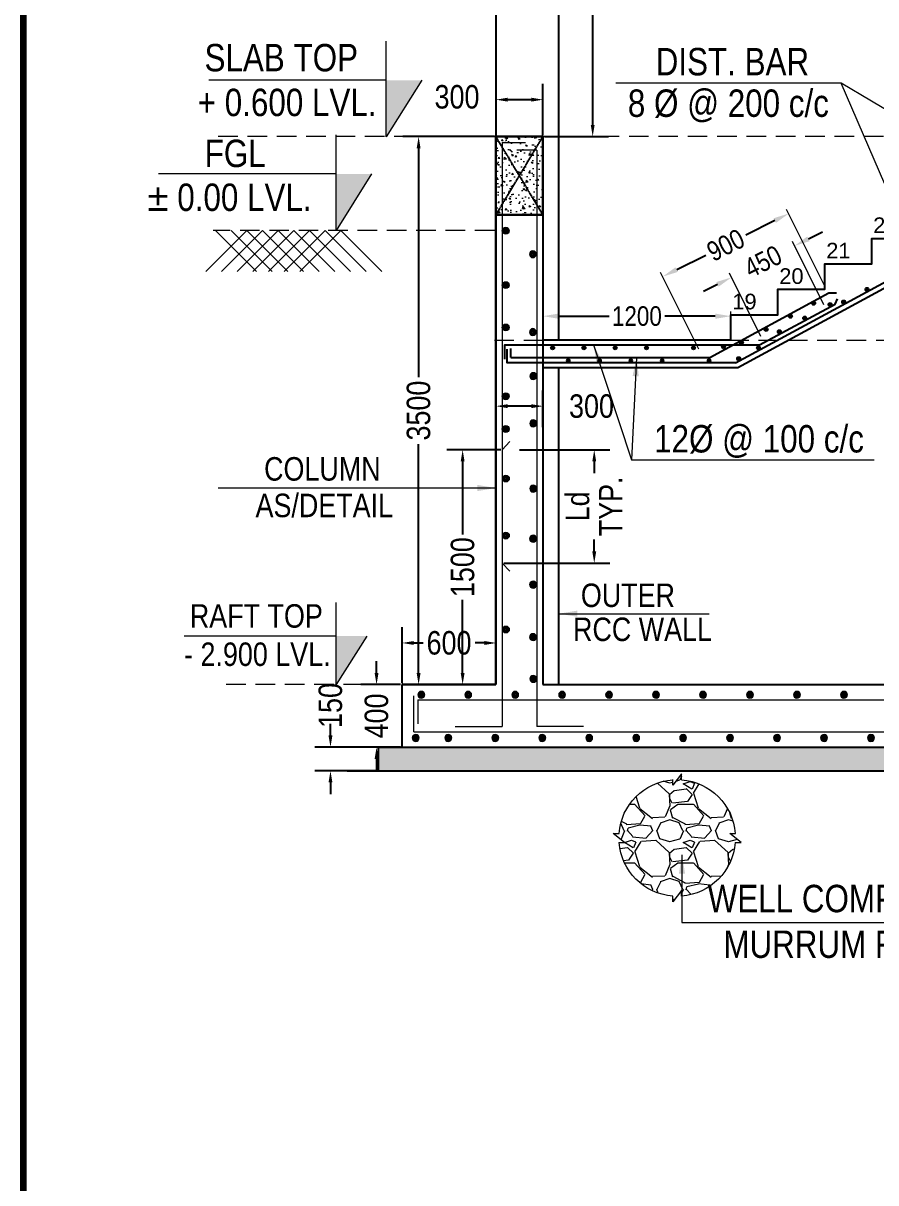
# Model space of a CAD drawing. Header units: inches. Extents: x -82712 to 364260, y -240815 to -94944.
# Drawn here: x 64403 to 69849, y -132848 to -125443 of the extents above; entities that cross this region are included whole.
import ezdxf

# ---------------------------------------------------------------- set-up
doc = ezdxf.new("R2010")
doc.units = ezdxf.units.IN
doc.header["$MEASUREMENT"] = 0
doc.linetypes.add('HIDDEN', pattern=[0.375, 0.25, -0.125])
doc.linetypes.add('{ Leader Line}', pattern=[0])
doc.layers.get('Defpoints').update_dxf_attribs({"color": 8})
doc.layers.add('ARROW', color=40, linetype='Continuous', lineweight=18, plot=False)
for name, color, linetype, lineweight in [('beam', 160, 'Continuous', 25), ('DIM - TANK', 94, '{ Leader Line}', 13), ('GSC_PCC', 11, 'Continuous', 13), ('Hach.', 252, 'Continuous', 9), ('SLAB', 54, 'Continuous', 25), ('STAIR - STEEL - STR', 1, 'Continuous', 25), ('STEEL - TANK', 3, 'Continuous', 20), ('text', 7, 'Continuous', 25)]:
    doc.layers.add(name, color=color, linetype=linetype, lineweight=lineweight)
for name, color, linetype in [('COL', 6, 'Continuous'), ('DIM SE', 54, 'Continuous'), ('EDS-PL-WS-TXT', 7, 'Continuous'), ('TITLE', 7, 'Continuous'), ('WALL', 1, 'Continuous')]:
    doc.layers.add(name, color=color, linetype=linetype)
doc.styles.add('ARIAL', font='arial.ttf')
doc.styles.add('ARIAL NARROW', font='ARIALN.TTF')
doc.dimstyles.new('ISO-10', dxfattribs={"dimtxt": 125, "dimasz": 100, "dimexe": 30, "dimexo": 60, "dimgap": 30, "dimtad": 0, "dimdec": 0, "dimzin": 0, "dimdsep": 46, "dimtxsty": 'ARIAL NARROW', "dimcen": 0.09, "dimadec": 0, "dimazin": 0, "dimtfac": 1, "dimtdec": 0, "dimtofl": 0, "dimtmove": 0, "dimatfit": 3, "dimfxl": 1, "dimtolj": 1, "dimtzin": 0, "dimlwe": 13, "dimarcsym": 0})

# ---------------------------------------------------------------- blocks, each defined once
blk = doc.blocks.new('STAIR RAIN')
at = {"layer": 'STAIR - STEEL - STR', "lineweight": 9, "ltscale": 2}
h = blk.add_hatch(color=256, dxfattribs=at)
edge = h.paths.add_edge_path()
edge.add_arc((0, 0), 0.013, 0, 360)
blk.add_circle((0, 0), 0.013, dxfattribs=at)
blk = doc.blocks.new('*D652')
at = {"layer": 'Defpoints', "color": 0, "ltscale": 200, "transparency": 16777216}
for p in [(67422.9, -126166.7), (66928.5, -129666.7), (67422.9, -129666.7)]:
    blk.add_point(p, dxfattribs=at)
at = {"layer": 'DIM - TANK', "color": 0, "lineweight": -2, "ltscale": 200, "transparency": 16777216}
for p, q in [((67412.9, -126166.7), (66828.5, -126166.7)), ((66928.5, -126241.7), (66928.5, -127703.2)), ((66928.5, -129591.7), (66928.5, -128130.1)), ((67412.9, -129666.7), (66828.5, -129666.7))]:
    blk.add_line(p, q, dxfattribs=at)
at = {"layer": 'DIM - TANK', "color": 0, "ltscale": 200, "transparency": 16777216}
for points in [[(66916, -126241.7), (66941, -126241.7), (66928.5, -126166.7)], [(66916, -129591.7), (66941, -129591.7), (66928.5, -129666.7)]]:
    blk.add_solid(points, dxfattribs=at)
at = {"layer": 'DIM - TANK', "color": 0, "ltscale": 200, "transparency": 16777216, "insert": (66928.5, -127916.7), "char_height": 150, "attachment_point": 5, "rotation": 90, "style": 'ARIAL NARROW'}
blk.add_mtext('\\A1;3500', dxfattribs=at)
blk = doc.blocks.new('*D654')
at = {"layer": 'Defpoints', "color": 0, "ltscale": 200, "transparency": 16777216}
for p in [(67422.9, -129400.8), (66822.9, -129666.7), (67422.9, -129666.7)]:
    blk.add_point(p, dxfattribs=at)
at = {"layer": 'DIM - TANK', "color": 0, "lineweight": -2, "ltscale": 200, "transparency": 16777216}
for p, q in [((66822.9, -129656.7), (66822.9, -129300.8)), ((67422.9, -129656.7), (67422.9, -129300.8)), ((66897.9, -129400.8), (66956.8, -129400.8)), ((67347.9, -129400.8), (67288.9, -129400.8))]:
    blk.add_line(p, q, dxfattribs=at)
at = {"layer": 'DIM - TANK', "color": 0, "ltscale": 200, "transparency": 16777216}
for points in [[(66897.9, -129388.3), (66897.9, -129413.3), (66822.9, -129400.8)], [(67347.9, -129388.3), (67347.9, -129413.3), (67422.9, -129400.8)]]:
    blk.add_solid(points, dxfattribs=at)
at = {"layer": 'DIM - TANK', "color": 0, "ltscale": 200, "transparency": 16777216, "insert": (67122.9, -129400.8), "char_height": 150, "attachment_point": 5, "style": 'ARIAL NARROW'}
blk.add_mtext('\\A1;600', dxfattribs=at)
blk = doc.blocks.new('*D655')
at = {"layer": 'Defpoints', "color": 0, "ltscale": 200, "transparency": 16777216}
for p in [(66659.8, -129666.7), (66822.9, -129666.7), (66822.9, -130066.7)]:
    blk.add_point(p, dxfattribs=at)
at = {"layer": 'DIM - TANK', "color": 0, "lineweight": -2, "ltscale": 200, "transparency": 16777216}
for p, q in [((66659.8, -129591.7), (66659.8, -129516.7)), ((66812.9, -129666.7), (66559.8, -129666.7)), ((66812.9, -130066.7), (66559.8, -130066.7)), ((66659.8, -130141.7), (66659.8, -130216.7))]:
    blk.add_line(p, q, dxfattribs=at)
at = {"layer": 'DIM - TANK', "color": 0, "ltscale": 200, "transparency": 16777216}
for points in [[(66647.3, -129591.7), (66672.3, -129591.7), (66659.8, -129666.7)], [(66647.3, -130141.7), (66672.3, -130141.7), (66659.8, -130066.7)]]:
    blk.add_solid(points, dxfattribs=at)
at = {"layer": 'DIM - TANK', "color": 0, "ltscale": 200, "transparency": 16777216, "insert": (66659.8, -129866.7), "char_height": 150, "attachment_point": 5, "rotation": 90, "style": 'ARIAL NARROW'}
blk.add_mtext('\\A1;400', dxfattribs=at)
blk = doc.blocks.new('*D656')
at = {"layer": 'Defpoints', "color": 0, "ltscale": 200, "transparency": 16777216}
for p in [(66365.5, -130066.7), (66672.9, -130066.7), (66672.9, -130216.7)]:
    blk.add_point(p, dxfattribs=at)
at = {"layer": 'DIM - TANK', "color": 0, "lineweight": -2, "ltscale": 200, "transparency": 16777216}
for p, q in [((66365.5, -129991.7), (66365.5, -129916.7)), ((66662.9, -130066.7), (66265.5, -130066.7)), ((66662.9, -130216.7), (66265.5, -130216.7)), ((66365.5, -130291.7), (66365.5, -130366.7))]:
    blk.add_line(p, q, dxfattribs=at)
at = {"layer": 'DIM - TANK', "color": 0, "ltscale": 200, "transparency": 16777216}
for points in [[(66353, -129991.7), (66378, -129991.7), (66365.5, -130066.7)], [(66353, -130291.7), (66378, -130291.7), (66365.5, -130216.7)]]:
    blk.add_solid(points, dxfattribs=at)
at = {"layer": 'DIM - TANK', "color": 0, "ltscale": 200, "transparency": 16777216, "insert": (66365.5, -129799.9), "char_height": 150, "attachment_point": 5, "rotation": 90, "style": 'ARIAL NARROW'}
blk.add_mtext('\\A1;150', dxfattribs=at)
blk = doc.blocks.new('V B')
at = {"layer": 'STEEL - TANK', "color": 1, "lineweight": 5, "const_width": 21}
blk.add_lwpolyline([(-11, 0, 1), (11, 0, 1)], format="xyb", close=True, dxfattribs=at)
at = {"layer": 'STEEL - TANK', "color": 1, "lineweight": 5}
blk.add_circle((0, 0), 22, dxfattribs=at)
blk = doc.blocks.new('*D650')
at = {"layer": 'Defpoints', "color": 0, "ltscale": 200, "transparency": 16777216}
for p in [(67986.7, -123166.7), (68040.6, -123166.7), (67722.9, -126166.7)]:
    blk.add_point(p, dxfattribs=at)
at = {"layer": 'DIM - TANK', "color": 0, "lineweight": -2, "ltscale": 200, "transparency": 16777216}
for p, q in [((67996.7, -123166.7), (68140.6, -123166.7)), ((68040.6, -123241.7), (68040.6, -124453.2)), ((68040.6, -126091.7), (68040.6, -124880.1)), ((67732.9, -126166.7), (68140.6, -126166.7))]:
    blk.add_line(p, q, dxfattribs=at)
at = {"layer": 'DIM - TANK', "color": 0, "ltscale": 200, "transparency": 16777216}
for points in [[(68028.1, -123241.7), (68053.1, -123241.7), (68040.6, -123166.7)], [(68028.1, -126091.7), (68053.1, -126091.7), (68040.6, -126166.7)]]:
    blk.add_solid(points, dxfattribs=at)
at = {"layer": 'DIM - TANK', "color": 0, "ltscale": 200, "transparency": 16777216, "insert": (68040.6, -124666.7), "char_height": 150, "attachment_point": 5, "rotation": 90, "style": 'ARIAL NARROW'}
blk.add_mtext('\\A1;3000', dxfattribs=at)
blk = doc.blocks.new('A$C6A34546E')
at = {"layer": 'ARROW'}
blk.add_hatch(color=256, dxfattribs=at).paths.add_polyline_path([(1471.6, 295), (1286.4, 295), (1286.4, 0)])
for p, q in [((1286.4, 295), (360.6, 295)), ((1471.6, 295), (1286.4, 0))]:
    blk.add_line(p, q, dxfattribs=at)
blk.add_lwpolyline([(1286.4, 0), (1286.4, 498.6)], dxfattribs=at)
blk = doc.blocks.new('*D639')
at = {"layer": 'Defpoints', "color": 0, "ltscale": 200, "transparency": 16777216}
for p in [(67209.8, -128166.7), (67462.9, -128166.7), (67422.9, -129666.7)]:
    blk.add_point(p, dxfattribs=at)
at = {"layer": 'DIM - TANK', "color": 0, "lineweight": -2, "ltscale": 200, "transparency": 16777216}
for p, q in [((67452.9, -128166.7), (67109.8, -128166.7)), ((67209.8, -128241.7), (67209.8, -128709)), ((67209.8, -129591.7), (67209.8, -129124.3)), ((67412.9, -129666.7), (67109.8, -129666.7))]:
    blk.add_line(p, q, dxfattribs=at)
at = {"layer": 'DIM - TANK', "color": 0, "ltscale": 200, "transparency": 16777216}
for points in [[(67197.3, -128241.7), (67222.3, -128241.7), (67209.8, -128166.7)], [(67197.3, -129591.7), (67222.3, -129591.7), (67209.8, -129666.7)]]:
    blk.add_solid(points, dxfattribs=at)
at = {"layer": 'DIM - TANK', "color": 0, "ltscale": 200, "transparency": 16777216, "insert": (67209.8, -128916.7), "char_height": 150, "attachment_point": 5, "rotation": 90, "style": 'ARIAL NARROW'}
blk.add_mtext('\\A1;1500', dxfattribs=at)
blk = doc.blocks.new('*D640')
at = {"layer": 'Defpoints', "color": 0, "ltscale": 200, "transparency": 16777216}
for p in [(67422.9, -127888.3), (67422.9, -128031.5), (67722.9, -128031.5)]:
    blk.add_point(p, dxfattribs=at)
at = {"layer": 'DIM - TANK', "color": 0, "lineweight": -2, "ltscale": 200, "transparency": 16777216}
for p, q in [((67422.9, -128021.5), (67422.9, -127788.3)), ((67722.9, -128021.5), (67722.9, -127788.3)), ((67647.9, -127888.3), (67497.9, -127888.3))]:
    blk.add_line(p, q, dxfattribs=at)
at = {"layer": 'DIM - TANK', "color": 0, "ltscale": 200, "transparency": 16777216}
for points in [[(67497.9, -127875.8), (67497.9, -127900.8), (67422.9, -127888.3)], [(67647.9, -127875.8), (67647.9, -127900.8), (67722.9, -127888.3)]]:
    blk.add_solid(points, dxfattribs=at)
at = {"layer": 'DIM - TANK', "color": 0, "ltscale": 200, "transparency": 16777216, "insert": (68032.9, -127888.9), "char_height": 150, "attachment_point": 5, "style": 'ARIAL NARROW'}
blk.add_mtext('\\A1;300', dxfattribs=at)
blk = doc.blocks.new('*D641')
at = {"layer": 'Defpoints', "color": 0, "ltscale": 200, "transparency": 16777216}
for p in [(67722.9, -125930.9), (67422.9, -126166.7), (67722.9, -126166.7)]:
    blk.add_point(p, dxfattribs=at)
at = {"layer": 'DIM - TANK', "color": 0, "lineweight": -2, "ltscale": 200, "transparency": 16777216}
for p, q in [((67422.9, -126156.7), (67422.9, -125830.9)), ((67722.9, -126156.7), (67722.9, -125830.9)), ((67497.9, -125930.9), (67647.9, -125930.9))]:
    blk.add_line(p, q, dxfattribs=at)
at = {"layer": 'DIM - TANK', "color": 0, "ltscale": 200, "transparency": 16777216}
for points in [[(67497.9, -125918.4), (67497.9, -125943.4), (67422.9, -125930.9)], [(67647.9, -125918.4), (67647.9, -125943.4), (67722.9, -125930.9)]]:
    blk.add_solid(points, dxfattribs=at)
at = {"layer": 'DIM - TANK', "color": 0, "ltscale": 200, "transparency": 16777216, "insert": (67173.8, -125913.7), "char_height": 150, "attachment_point": 5, "style": 'ARIAL NARROW'}
blk.add_mtext('\\A1;300', dxfattribs=at)
blk = doc.blocks.new('ASDF')
at = {"layer": 'Hach.', "lineweight": 13}
h = blk.add_hatch(dxfattribs=at)
h.set_pattern_fill('GRAVEL', color=250, scale=0.5, style=0)
h.set_pattern_definition([(228.0128, (-505.519987, 45.362318), (-3.999999116, -4.5000006708), [0.067268, -6.659544]), (184.9697, (-505.564987, 45.312318), (6.0000005258, 0.4999956535), [0.115434, -11.4279625]), (132.5104, (-505.679987, 45.302318), (4.9999953592, -5.500004337), [0.081394, -8.058016]), (267.2737, (-505.874987, 45.177318), (0.4999980089, 10.0000001475), [0.105119, -10.406779]), (292.8337, (-505.879987, 45.072318), (-2.5000049527, 5.9999982059), [0.1030775, -10.2046865]), (357.2737, (-505.839987, 44.977318), (-10.0000001475, 0.4999980089), [0.105119, -10.406779]), (37.6942, (-505.734987, 44.972318), (-6.5000036728, -4.9999952026), [0.1390145, -13.7624245]), (72.2553, (-505.624987, 45.057318), (3.50000538135, 10.9999981156), [0.131244, -12.9931605]), (121.4296, (-505.584987, 45.182318), (-4.0000041171, 6.4999975182), [0.105475, -10.4420365]), (175.2364, (-505.639987, 45.272318), (5.500000473, -0.4999957663), [0.120416, -5.9003815]), (222.3974, (-505.759987, 45.282318), (-6.00000367554, -5.499996041), [0.155724, -15.4166875]), (138.8141, (-505.379987, 45.172318), (-3.5000014734, 2.9999986567), [0.0531505, -5.261922]), (171.4692, (-505.419987, 45.207318), (6.4999991424, -1.000003955), [0.1011185, -10.0107555]), (225, (-505.52, 45.2223), (-6e-17, -0.50000015), [0.0707105, -0.636396]), (203.1986, (-505.55499, 45.28232), (2.499999865, 1.000000663), [0.038079, -3.7698075]), (291.8014, (-505.58999, 45.26732), (-0.499999955, 1.500000137), [0.0538515, -2.638731]), (30.9638, (-505.56999, 45.21732), (1.499999011, 1.000001242), [0.0874645, -2.8280115]), (161.5651, (-505.49499, 45.26232), (1.000000217, -0.4999992), [0.0632455, -1.5178935]), (16.3895, (-505.879987, 45.267318), (5.0000010992, 1.4999963549), [0.0886, -8.7714225]), (70.3462, (-505.794987, 45.292318), (-1.9999976237, -5.5000010678), [0.0743305, -7.358704]), (293.1986, (-505.49499, 45.36232), (-1.000000663, 2.499999865), [0.0761575, -3.731729]), (343.6105, (-505.464987, 45.292318), (-5.0000010992, 1.4999963549), [0.0886, -8.7714225]), (339.444, (-505.879987, 44.95732), (-2.500000922, 0.999997998), [0.08544, -4.186562]), (294.7751, (-505.799987, 44.927318), (-2.4999960946, 5.500001711), [0.071589, -7.0873215]), (66.8014, (-505.48999, 44.86232), (1.000000663, 2.499999865), [0.0761575, -3.731729]), (17.354, (-505.459987, 44.932318), (-6.5000010095, -1.9999972511), [0.0838155, -8.297712]), (69.444, (-505.734987, 44.86232), (-0.999997998, -2.500000922), [0.04272, -4.229282]), (101.3099, (-505.51999, 44.86232), (-0.499998816, 2.000000376), [0.025495, -2.5240145]), (165.9638, (-505.52499, 44.88732), (1.500000273, -0.49999903), [0.1030775, -1.958475]), (186.009, (-505.624987, 44.912318), (4.9999998755, 0.4999996587), [0.095525, -9.4569615]), (303.6901, (-505.56999, 45.17232), (-0.500000667, 0.99999978), [0.072111, -1.7306645]), (353.1572, (-505.529987, 45.112318), (8.49999968274, -1.000003999), [0.125897, -12.4637815]), (60.9454, (-505.404987, 45.097318), (-2.0000000136, -3.5000001923), [0.051478, -5.096337]), (90, (-505.38, 45.1423), (-0.5, 0.5), [0.03, -0.47]), (120.2564, (-505.634987, 44.927318), (1.9999974434, -3.500001228), [0.069462, -6.87676]), (48.0128, (-505.669987, 44.987318), (3.999999116, 4.5000006708), [0.134536, -6.592276]), (0, (-505.58, 45.0873), (0.5, 0.5), [0.13, -0.37]), (325.3048, (-505.449987, 45.087318), (-4.9999971295, 3.5000043048), [0.079057, -7.826637]), (254.0546, (-505.38499, 45.04232), (-0.499999945, -2.000000063), [0.072801, -3.567254]), (207.646, (-505.404987, 44.972318), (-9.4999979036, -5.0000038566), [0.1185325, -11.734737]), (175.4261, (-505.509987, 44.917318), (-6.50000027916, 0.4999974006), [0.1253995, -12.414537])])
h.paths.add_polyline_path([(0.5448, 0.048), (0.4956, 0.048, 0.370197), (0.0383, 0.5052), (0.0383, 0.4588), (-0.0373, 0.5545), (-0.0373, 0.5052, 0.370197), (-0.4946, 0.048), (-0.4482, 0.048), (-0.5438, -0.0277), (-0.4946, -0.0277, 0.370197), (-0.0373, -0.485), (-0.0373, -0.4386), (0.0383, -0.5342), (0.0383, -0.485, 0.370197), (0.4956, -0.0277), (0.4492, -0.0277)])
at = {"layer": 'Hach.', "color": 250, "lineweight": 13, "elevation": 0.2417}
for points in [[(-0.0373, 0.5052), (-0.0373, 0.5545), (0.0383, 0.4588), (0.0383, 0.5081)], [(0.0383, 0.4588), (0.0383, 0.5052)], [(-0.4946, -0.0277), (-0.5438, -0.0277), (-0.4482, 0.048), (-0.4975, 0.048)], [(-0.4482, 0.048), (-0.4946, 0.048)], [(0.497, -0.0277), (0.4492, -0.0277), (0.5448, 0.048), (0.4956, 0.048)], [(-0.0373, -0.4864), (-0.0373, -0.4386), (0.0383, -0.5342), (0.0383, -0.485)]]:
    blk.add_lwpolyline(points, dxfattribs=at)
at = {"layer": 'Hach.', "color": 250, "lineweight": 13}
for start, end in [(94.3712, 175.6288), (4.3712, 85.6288), (184.3712, 265.6288), (274.3712, 355.6288)]:
    blk.add_arc((0.0005, 0.0101, 0.2417), 0.4965, start, end, dxfattribs=at)
blk = doc.blocks.new('*D645')
at = {"layer": 'Defpoints', "color": 0, "transparency": 16777216}
for p in [(69292.8, -126658.5), (69551, -127174.9), (68746, -127577.4)]:
    blk.add_point(p, dxfattribs=at)
at = {"layer": 'DIM SE', "color": 0, "lineweight": 13, "transparency": 16777216}
for p, q in [((69524.2, -127121.3), (69279.4, -126631.7)), ((68719.2, -127523.8), (68474.4, -127034.2))]:
    blk.add_line(p, q, dxfattribs=at)
at = {"layer": 'DIM SE', "color": 0, "lineweight": -2, "transparency": 16777216}
for p, q in [((69203.3, -126703.3), (69018.3, -126795.8)), ((68577.2, -127016.3), (68762.3, -126923.8))]:
    blk.add_line(p, q, dxfattribs=at)
at = {"layer": 'DIM SE', "color": 0, "transparency": 16777216}
for points in [[(69195.9, -126688.3), (69210.8, -126718.2), (69292.8, -126658.5)], [(68569.8, -127001.4), (68584.7, -127031.2), (68487.8, -127061)]]:
    blk.add_solid(points, dxfattribs=at)
at = {"layer": 'DIM SE', "color": 0, "transparency": 16777216, "insert": (68890.3, -126859.8), "char_height": 125, "attachment_point": 5, "rotation": 26.56505, "style": 'ARIAL NARROW'}
blk.add_mtext('\\A1;900', dxfattribs=at)
blk = doc.blocks.new('*D646')
at = {"layer": 'Defpoints', "color": 0, "transparency": 16777216}
for p in [(69329.4, -126864.6), (69544.9, -127295.4), (69142.4, -127496.7)]:
    blk.add_point(p, dxfattribs=at)
at = {"layer": 'DIM SE', "color": 0, "lineweight": -2, "transparency": 16777216}
for p, q in [((69418.9, -126819.9), (69508.3, -126775.2)), ((68837.5, -127110.6), (68748.1, -127155.3))]:
    blk.add_line(p, q, dxfattribs=at)
at = {"layer": 'DIM SE', "color": 0, "lineweight": 13, "transparency": 16777216}
for p, q in [((69518, -127241.7), (69316, -126837.8)), ((69115.5, -127443), (68913.5, -127039))]:
    blk.add_line(p, q, dxfattribs=at)
at = {"layer": 'DIM SE', "color": 0, "transparency": 16777216}
for points in [[(69411.4, -126805), (69426.3, -126834.8), (69329.4, -126864.6)], [(68830.1, -127095.7), (68845, -127125.5), (68927, -127065.8)]]:
    blk.add_solid(points, dxfattribs=at)
at = {"layer": 'DIM SE', "color": 0, "transparency": 16777216, "insert": (69128.2, -126965.2), "char_height": 125, "attachment_point": 5, "rotation": 26.56505, "style": 'ARIAL NARROW'}
blk.add_mtext('\\A1;450', dxfattribs=at)
blk = doc.blocks.new('*D649')
at = {"layer": 'Defpoints', "color": 0, "ltscale": 200, "transparency": 16777216}
for p in [(67562.9, -128166.7), (68050.5, -128166.7), (67462.9, -128890.4)]:
    blk.add_point(p, dxfattribs=at)
at = {"layer": 'DIM - TANK', "color": 0, "lineweight": -2, "ltscale": 200, "transparency": 16777216}
for p, q in [((67572.9, -128166.7), (68150.5, -128166.7)), ((68050.5, -128241.7), (68050.5, -128317.1)), ((68050.5, -128815.4), (68050.5, -128740)), ((67472.9, -128890.4), (68150.5, -128890.4))]:
    blk.add_line(p, q, dxfattribs=at)
at = {"layer": 'DIM - TANK', "color": 0, "ltscale": 200, "transparency": 16777216}
for points in [[(68038, -128241.7), (68063, -128241.7), (68050.5, -128166.7)], [(68038, -128815.4), (68063, -128815.4), (68050.5, -128890.4)]]:
    blk.add_solid(points, dxfattribs=at)
at = {"layer": 'DIM - TANK', "color": 0, "ltscale": 200, "transparency": 16777216, "char_height": 150, "attachment_point": 5, "rotation": 90, "style": 'ARIAL NARROW'}
for s, insert in [('\\A1;TYP.', (68155.5, -128528.5)), ('\\A1;Ld', (67944.3, -128528.5))]:
    blk.add_mtext(s, dxfattribs=dict(at, insert=insert))
blk = doc.blocks.new('*D659')
at = {"layer": 'Defpoints', "color": 0, "transparency": 16777216}
for p in [(68922.9, -127313.8), (67722.9, -127466.7), (68922.9, -127466.7)]:
    blk.add_point(p, dxfattribs=at)
at = {"layer": 'DIM SE', "color": 0, "lineweight": 13, "transparency": 16777216}
for p, q in [((67722.9, -127406.7), (67722.9, -127283.8)), ((68922.9, -127406.7), (68922.9, -127283.8))]:
    blk.add_line(p, q, dxfattribs=at)
at = {"layer": 'DIM SE', "color": 0, "lineweight": -2, "transparency": 16777216}
for p, q in [((67822.9, -127313.8), (68144.8, -127313.8)), ((68822.9, -127313.8), (68500.9, -127313.8))]:
    blk.add_line(p, q, dxfattribs=at)
at = {"layer": 'DIM SE', "color": 0, "transparency": 16777216}
for points in [[(67822.9, -127297.1), (67822.9, -127330.4), (67722.9, -127313.8)], [(68822.9, -127297.1), (68822.9, -127330.4), (68922.9, -127313.8)]]:
    blk.add_solid(points, dxfattribs=at)
at = {"layer": 'DIM SE', "color": 0, "transparency": 16777216, "insert": (68322.9, -127313.8), "char_height": 125, "attachment_point": 5, "style": 'ARIAL NARROW'}
blk.add_mtext('\\A1;1200', dxfattribs=at)

msp = doc.modelspace()

# ---------------------------------------------------------------- hatches: boundary and pattern name
at = {"layer": 'GSC_PCC'}
h = msp.add_hatch(dxfattribs=at)
h.set_pattern_fill('AR-CONC', color=256, scale=15, style=0)
h.set_pattern_definition([(130, (13261.35, -164127.15), (-107.58903, -9.41282), [11.25, -123.75]), (185, (13261.35, -164127.15), (20.8127, 112.82882), [9, -99]), (79.5486, (13252.38, -164127.94), (-86.7764, 103.41593), [9.56103, -105.17132]), (133.8158, (13261.35, -164097.15), (-160.08616, -24.82785), [16.875, -185.625]), (83.3644, (13248, -164099.22), (-140.1994, 146.11768), [14.34154, -157.75695]), (188.8158, (13261.35, -164097.15), (-140.1993, 146.1178), [13.5, -148.5]), (159, (13246.35, -164104.65), (-89.53606, -60.39283), [11.25, -123.75]), (214, (13246.35, -164104.65), (-36.4973, 108.7725), [9, -99]), (108.5486, (13238.88, -164109.68), (-126.0334, 48.37957), [9.56103, -105.17132]), (142.5, (13261.346, -164127.15), (-1.823978, 49.934078), [0, -97.8, 0, -100.5, 0, -99.375]), (172.5, (13261.346, -164127.15), (-39.46043, 59.161757), [0, -57.3, 0, -95.55, 0, -37.875]), (212.5, (13294.796, -164127.15), (-80.073365, -3.38323), [0, -37.5, 0, -117, 0, -155.25]), (222.5, (13309.796, -164127.15), (-87.477925, 15.01575), [0, -48.75, 0, -77.7, 0, -110.25])])
h.paths.add_polyline_path([(67722.8512, -126166.6594), (67422.8512, -126166.6594), (67422.8512, -126666.6594), (67722.8512, -126666.6594)])
h = msp.add_hatch(dxfattribs=at)
h.set_pattern_fill('AR-SAND', color=256, scale=40, style=0)
h.set_pattern_definition([(37.5, (128184.357, -162027.15), (-2.519734, 77.07295), [0, -60.8, 0, -68, 0, -65]), (7.5, (128184.36, -162027.15), (70.79107, 112.88584), [0, -32.8, 0, -54.8, 0, -21]), (327.5, (128135.16, -162027.15), (124.565674, 0.22636), [0, -20, 0, -72, 0, -94]), (317.5, (128135.16, -162027.15), (120.24506, 35.10702), [0, -10, 0, -47.2, 0, -54])])
h.paths.add_polyline_path([(74122.8512, -130066.6594), (74122.8512, -130216.6594), (83972.8512, -130216.6594), (83972.8512, -130066.6594)])
h.paths.add_polyline_path([(72972.8512, -130216.6594), (72972.8512, -130066.6594), (66672.8512, -130066.6594), (66672.8512, -130216.6594)])

# ---------------------------------------------------------------- linework, layer by layer
at = {"color": 3}
for p, q in [((68952.6513, -127611.6594), (71520.2727, -126220.8645)), ((68788.2769, -127577.4394), (69548.8128, -127165.4824)), ((67517.0482, -127577.4394), (68788.2769, -127577.4394))]:
    msp.add_line(p, q, dxfattribs=at)
at = {"color": 4}
for p, q in [((68967.2028, -127641.6594), (71322.8512, -126365.6832)), ((68922.8512, -127466.6594), (67722.8512, -127466.6594)), ((67722.8512, -127641.6594), (68967.2028, -127641.6594))]:
    msp.add_line(p, q, dxfattribs=at)
for points in [[(68922.8512, -127466.6594), (68922.8512, -127304.1594), (69222.8512, -127304.1594), (69222.8512, -127141.6594), (69522.8512, -127141.6594), (69522.8512, -126979.1594), (69822.8512, -126979.1594), (69822.8512, -126816.6594), (70122.8512, -126816.6594), (70122.8512, -126654.1594), (70422.8512, -126654.1594), (70422.8512, -126491.6594), (70722.8512, -126491.6594), (70722.8512, -126329.1594), (71022.8512, -126329.1594), (71022.8512, -126166.6594), (71322.8512, -126166.6594)], [(67478.5601, -127587.8745), (67478.5601, -127496.6594), (69105.2174, -127496.6594), (69588.9079, -127237.511), (69603.9808, -127203.7456)]]:
    msp.add_lwpolyline(points, dxfattribs=at)
at = {"color": 3}
for points in [[(69548.8128, -127165.4824), (69598.9317, -127165.4824)], [(68952.6513, -127611.6594), (67494.5503, -127611.6594), (67494.5503, -127525.0548)], [(67517.0482, -127577.4394), (67517.0482, -127519.1121)]]:
    msp.add_lwpolyline(points, dxfattribs=at)
at = {"layer": 'beam', "linetype": 'HIDDEN', "ltscale": 0.2}
for p, q in [((67422.8512, -126666.6594), (67722.8512, -126166.6594)), ((67722.8512, -126666.6594), (67422.8512, -126166.6594)), ((67722.8512, -126666.6594), (67422.8512, -126166.6594)), ((67422.8512, -126666.6594), (67722.8512, -126166.6594)), ((67722.8512, -126666.6594), (67422.8512, -126166.6594)), ((67422.8512, -126666.6594), (67722.8512, -126166.6594))]:
    msp.add_line(p, q, dxfattribs=at)
at = {"layer": 'beam'}
for points in [[(67422.8512, -126666.6594), (67722.8512, -126666.6594), (67722.8512, -126166.6594), (67422.8512, -126166.6594)], [(67722.8512, -126666.6594), (67422.8512, -126666.6594), (67422.8512, -126166.6594), (67722.8512, -126166.6594)]]:
    msp.add_lwpolyline(points, close=True, dxfattribs=at)
msp.add_lwpolyline([(67722.8512, -126316.6594), (67722.8512, -126666.6594), (67422.8512, -126666.6594), (67422.8512, -126166.6594), (67722.8512, -126166.6594)], dxfattribs=at)
at = {"layer": 'COL', "color": 22}
for p, q in [((67422.8512, -123166.6594), (67422.8512, -129666.6594)), ((67822.8512, -123166.6594), (67822.8512, -127016.6594)), ((67422.8512, -129666.6594), (67422.8512, -126166.6594))]:
    msp.add_line(p, q, dxfattribs=at)
for points in [[(67822.8512, -127016.6594), (67822.8512, -127466.6594)], [(67822.8512, -127641.6594), (67822.8512, -129666.6594)]]:
    msp.add_lwpolyline(points, dxfattribs=at)
at = {"layer": 'DIM - TANK'}
for p, q in [((67462.8512, -126204.5038), (67612.24, -126204.5038)), ((67462.8512, -126204.5038), (67462.8512, -129935.1979)), ((67462.8512, -126204.5038), (67612.24, -126204.5038)), ((67682.8512, -126253.4409), (67555.496, -126253.4409)), ((67682.8512, -126253.4409), (67682.8512, -129935.1979)), ((67462.8512, -128166.6594), (67510.8045, -128114.5914)), ((67462.8512, -128890.4355), (67510.8045, -128942.5035)), ((66897.8512, -129968.3396), (66897.8512, -129739.0401)), ((66922.6292, -129764.9788), (73317.8746, -129764.9788)), ((66922.6292, -129764.9788), (66922.6292, -129918.162)), ((66897.8512, -129968.3396), (73260.2609, -129968.3396)), ((67162.8512, -129935.1979), (67462.8512, -129935.1979)), ((67982.8512, -129935.1979), (67682.8512, -129935.1979))]:
    msp.add_line(p, q, dxfattribs=at)
at = {"layer": 'Hach.', "linetype": 'HIDDEN', "lineweight": 9, "ltscale": 500}
for p, q in [((71022.8512, -126166.6594), (65607.94, -126166.6594)), ((67412.8512, -126766.6594), (65616.655, -126766.6594)), ((67412.8512, -127466.6594), (71845.9444, -127466.6594)), ((66761.795, -129666.6594), (65637.5539, -129666.6594))]:
    msp.add_line(p, q, dxfattribs=at)
at = {"layer": 'Hach.', "linetype": 'ByBlock', "lineweight": 9, "ltscale": 500}
for p, q in [((65831.8271, -126766.6594), (65570.3359, -127028.1506)), ((65631.8271, -126766.6594), (65893.3182, -127028.1506)), ((65931.8271, -126766.6594), (65670.3359, -127028.1506)), ((65731.8271, -126766.6594), (65993.3182, -127028.1506)), ((66031.8271, -126766.6594), (65770.3359, -127028.1506)), ((65831.8271, -126766.6594), (66093.3182, -127028.1506)), ((66131.8271, -126766.6594), (65870.3359, -127028.1506)), ((65931.8271, -126766.6594), (66193.3182, -127028.1506)), ((66231.8271, -126766.6594), (65970.3359, -127028.1506)), ((66031.8271, -126766.6594), (66293.3182, -127028.1506)), ((66331.8271, -126766.6594), (66070.3359, -127028.1506)), ((66131.8271, -126766.6594), (66393.3182, -127028.1506)), ((66431.8271, -126766.6594), (66170.3359, -127028.1506)), ((66231.8271, -126766.6594), (66493.3182, -127028.1506)), ((66331.8271, -126766.6594), (66593.3182, -127028.1506)), ((66431.8271, -126766.6594), (66693.3182, -127028.1506))]:
    msp.add_line(p, q, dxfattribs=at)
at = {"layer": 'SLAB'}
for p, q in [((66822.8512, -129666.6594), (67422.8512, -129666.6594)), ((66822.8512, -130066.6594), (66822.8512, -129666.6594)), ((67422.8512, -129666.6594), (66822.8512, -129666.6594)), ((66822.8512, -130066.6594), (66822.8512, -129666.6594)), ((67422.8512, -129666.6594), (66822.8512, -129666.6594)), ((66822.8512, -130066.6594), (66822.8512, -129666.6594)), ((67422.8512, -129666.6594), (66822.8512, -129666.6594)), ((66822.8512, -130066.6594), (66822.8512, -129666.6594)), ((67722.8512, -129666.6594), (73372.8512, -129666.6594)), ((66672.8512, -130066.6594), (72972.8512, -130066.6594)), ((66672.8512, -130216.6594), (66672.8512, -130066.6594)), ((66672.8512, -130216.6594), (66672.8512, -130066.6594)), ((66672.8512, -130216.6594), (66672.8512, -130066.6594)), ((66672.8512, -130216.6594), (66672.8512, -130066.6594)), ((66472.8512, -130216.6594), (72972.8512, -130216.6594))]:
    msp.add_line(p, q, dxfattribs=at)
at = {"layer": 'TITLE', "color": 125, "lineweight": 100}
msp.add_lwpolyline([(64402.577, -121340.6534), (64402.577, -152446.1828), (108442.5605, -152446.1828), (108442.5605, -121340.6534)], close=True, dxfattribs=at)
msp.add_lwpolyline([(64402.577, -121340.6534), (64402.577, -152446.1828), (108442.5605, -152446.1828), (108442.5605, -121340.6534)], close=True, dxfattribs=at)
at = {"layer": 'WALL'}
for p, q in [((67722.8512, -126666.6594), (67722.8512, -129666.6594)), ((67422.8512, -126766.6594), (67422.8512, -129666.6594))]:
    msp.add_line(p, q, dxfattribs=at)

# ---------------------------------------------------------------- block references
at = {"layer": 'DIM - TANK'}
for p in [(67484.8362, -126767.7593), (67484.8362, -127115.4411), (67484.8362, -127385.7161), (67484.8362, -127825.0592), (67484.9368, -128034.2251), (67485.7926, -128350.696), (67485.7926, -128714.7812), (67485.7926, -129314.7812)]:
    msp.add_blockref('V B', p, dxfattribs=at)
at = {"layer": 'DIM - TANK', "xscale": -1}
for p in [(67658.3636, -126917.8164), (67658.3636, -127415.4411), (67660.8651, -127696.5293), (67660.8651, -127998.3888), (67661.0929, -128414.7812), (67659.47, -128734.823), (67659.47, -129027.8384), (67659.47, -129363.4645), (67660.8651, -129630.0107), (66945.3761, -129731.7915), (67245.3761, -129731.7915), (67545.3761, -129731.7915), (67845.3761, -129731.7915), (67845.3761, -129731.7915), (68145.3761, -129731.7915), (68445.3761, -129731.7915), (68745.3761, -129731.7915), (69045.3761, -129731.7915), (69045.3761, -129731.7915), (69345.3761, -129731.7915), (69645.3761, -129731.7915), (66909.9253, -130007.2001), (67118.3143, -130007.2001), (67418.3143, -130007.2001), (67718.3143, -130007.2001), (68018.3143, -130007.2001), (68318.3143, -130007.2001), (68618.3143, -130007.2001), (68918.3143, -130007.2001), (69218.3143, -130007.2001), (69518.3143, -130007.2001), (69818.3143, -130007.2001)]:
    msp.add_blockref('V B', p, dxfattribs=at)
at = {"layer": 'DIM SE'}
for p, xscale, yscale, zscale in [((65145.6943, -126168.4633), 1.225, 1.225, 1.225), ((64825.4389, -126766.6594), 1.225, 1.225, 1.225), ((65052.1569, -129666.6594), 1.05, 1.05, 1.05)]:
    msp.add_blockref('A$C6A34546E', p, dxfattribs=dict(at, xscale=xscale, yscale=yscale, zscale=zscale))
at = {"layer": 'Hach.', "xscale": -750, "yscale": 750, "zscale": 750}
msp.add_blockref('ASDF', (68580.4623, -130653.483, -181.2575), dxfattribs=at)
at = {"layer": 'STAIR - STEEL - STR', "ltscale": 2}
for p, xscale, yscale, zscale, rotation in [((69792.6921, -127142.8906), 960, 960, 960, 180), ((69451.2765, -127231.0358), 960, 960, 960, 180), ((69556.7567, -127239.136), 959.9999999999998, 959.9999999999998, 959.9999999999998, 206.5650511770724), ((69644.0346, -127223.3342), 960, 960, 960, 180), ((69303.6825, -127314.0928), 960, 960, 960, 180), ((69395.3923, -127326.0511), 959.9999999999998, 959.9999999999998, 959.9999999999998, 206.5650511770724), ((69148.3286, -127398.4828), 960, 960, 960, 180), ((69232.8802, -127412.9643), 959.9999999999998, 959.9999999999998, 959.9999999999998, 206.5650511770724), ((67784.2905, -127515.549), 960, 960, 960, 180), ((67984.2905, -127515.549), 960, 960, 960, 180), ((68184.2905, -127515.549), 960, 960, 960, 180), ((68384.2905, -127515.549), 960, 960, 960, 180), ((68684.2905, -127515.549), 960, 960, 960, 180), ((68876.3105, -127508.7681), 960, 960, 960, 180), ((68990.3998, -127482.4984), 960, 960, 960, 180), ((69099.6165, -127516.5433), 959.9999999999998, 959.9999999999998, 959.9999999999998, 206.5650511770724), ((68973.1562, -127585.0393), 959.9999999999998, 959.9999999999998, 959.9999999999998, 206.5650511770724)]:
    msp.add_blockref('STAIR RAIN', p, dxfattribs=dict(at, xscale=xscale, yscale=yscale, zscale=zscale, rotation=rotation))
at = {"layer": 'STAIR - STEEL - STR', "ltscale": 2, "xscale": -960, "yscale": 960, "zscale": 960}
for p in [(67884.2905, -127598.2455), (68084.2905, -127598.2455), (68284.2905, -127598.2455), (68484.2905, -127598.2455), (68784.2905, -127598.2455)]:
    msp.add_blockref('STAIR RAIN', p, dxfattribs=at)

# ---------------------------------------------------------------- texts
at = {"layer": 'DIM - TANK', "lineweight": -3, "style": 'ARIAL NARROW'}
for s, p in [('COLUMN', (65941.4905, -128364.0058)), ('AS/DETAIL', (65886.9199, -128597.3708)), ('OUTER', (67965.044, -129171.2136)), ('RCC WALL', (67914.9613, -129388.5444))]:
    msp.add_text(s, height=150, dxfattribs=at).set_placement(p)
at = {"layer": 'DIM - TANK', "char_height": 175, "attachment_point": 5, "style": 'ARIAL NARROW'}
for s, insert in [('\\A1;DIST. BAR', (68932.9851, -125689.4621)), ('\\A1;8 %%C @ 200 c/c', (68907.334, -125970.9651)), ('\\A1;12%%C @ 100 c/c', (69103.0143, -128114.2756)), ('WELL COMPACTED EARTH /  \\P MURRUM FILING IN LAYER   ', (70139.2604, -131180.039))]:
    msp.add_mtext(s, dxfattribs=dict(at, insert=insert))
at = {"layer": 'EDS-PL-WS-TXT', "char_height": 100, "width": 229.937742, "attachment_point": 1, "style": 'ARIAL'}
for s, insert in [('\\pxqc;22', (69795.0326, -126682.682)), ('\\pxqc;21', (69495.0326, -126845.182)), ('\\pxqc;20', (69195.0326, -127007.682)), ('\\pxqc;19', (68895.0326, -127170.182))]:
    msp.add_mtext(s, dxfattribs=dict(at, insert=insert))
at = {"layer": 'text', "color": 4, "ltscale": 20, "style": 'ARIAL NARROW'}
for s, height, p in [('SLAB TOP', 175, (65561.0613, -125750.1225)), ('+ 0.600 LVL.', 175, (65517.2949, -126036.0409)), ('%%P 0.00 LVL.', 175, (65197.0395, -126641.7552)), ('RAFT TOP', 150, (65467.1394, -129303.1618)), ('- 2.900 LVL.', 150, (65430.3468, -129547.6993))]:
    msp.add_text(s, height=height, dxfattribs=at).set_placement(p)
at = {"layer": 'text', "color": 4, "ltscale": 20, "insert": (64038.6712, -126186.509), "char_height": 175, "width": 3436.094361, "attachment_point": 1, "style": 'ARIAL NARROW'}
msp.add_mtext('\\pxqc;FGL', dxfattribs=at)

# ---------------------------------------------------------------- dimensions: what is measured, and where the dimension line sits
at = {"layer": 'DIM - TANK', "ltscale": 200}
for base, p1, p2, picture, middle in [((68040.5526, -123166.6594), (67722.8512, -126166.6594), (67986.7019, -123166.6594), '*D650', (68040.5526, -124666.6594)), ((66928.4582, -129666.6594), (67422.8512, -126166.6594), (67422.8512, -129666.6594), '*D652', (66928.4582, -127916.6594)), ((67209.8018, -128166.6594), (67422.8512, -129666.6594), (67462.8512, -128166.6594), '*D639', (67209.8018, -128916.6594)), ((66659.821, -129666.6594), (66822.8512, -130066.6594), (66822.8512, -129666.6594), '*D655', (66659.821, -129866.6594))]:
    dim = msp.add_linear_dim(base=base, p1=p1, p2=p2, angle=90, dimstyle='ISO-10', override={"dimtxt": 150, "dimasz": 75, "dimexe": 100, "dimexo": 10, "dimdle": 100, "dimtmove": 2, "dimlwe": 65534}, dxfattribs=at)
    dim.commit()
    dim.dimension.update_dxf_attribs({"geometry": picture, "text_midpoint": middle})
dim = msp.add_linear_dim(base=(67722.8512, -125930.8729), p1=(67422.8512, -126166.6594), p2=(67722.8512, -126166.6594), dimstyle='ISO-10', override={"dimtxt": 150, "dimasz": 75, "dimexe": 100, "dimexo": 10, "dimdle": 100, "dimtmove": 2, "dimlwe": 65534}, dxfattribs=at)
dim.commit()
dim.dimension.update_dxf_attribs({"geometry": '*D641', "text_midpoint": (67173.7528, -125913.7339), "dimtype": 160})
for base, p1, p2, angle, picture, middle in [((67422.8512, -127888.3328), (67722.8512, -128031.5262), (67422.8512, -128031.5262), 180, '*D640', (68032.9371, -127888.9232)), ((66365.5218, -130066.6594), (66672.8512, -130216.6594), (66672.8512, -130066.6594), 90, '*D656', (66365.5218, -129799.9095))]:
    dim = msp.add_linear_dim(base=base, p1=p1, p2=p2, angle=angle, dimstyle='ISO-10', override={"dimtxt": 150, "dimasz": 75, "dimexe": 100, "dimexo": 10, "dimdle": 100, "dimtmove": 2, "dimlwe": 65534}, dxfattribs=at)
    dim.commit()
    dim.dimension.update_dxf_attribs({"geometry": picture, "text_midpoint": middle, "dimtype": 160})
dim = msp.add_linear_dim(base=(68050.5269, -128166.6594), p1=(67462.8512, -128890.4355), p2=(67562.8512, -128166.6594), angle=90, text='Ld\\XTYP.', dimstyle='ISO-10', override={"dimtxt": 150, "dimasz": 75, "dimexe": 100, "dimexo": 10, "dimdle": 100, "dimtmove": 2, "dimlwe": 65534}, dxfattribs=at)
dim.commit()
dim.dimension.update_dxf_attribs({"geometry": '*D649', "text_midpoint": (68050.5269, -128528.5474)})
dim = msp.add_linear_dim(base=(67422.8512, -129400.7983), p1=(66822.8512, -129666.6594), p2=(67422.8512, -129666.6594), dimstyle='ISO-10', override={"dimtxt": 150, "dimasz": 75, "dimexe": 100, "dimexo": 10, "dimdle": 100, "dimtmove": 2, "dimlwe": 65534}, dxfattribs=at)
dim.commit()
dim.dimension.update_dxf_attribs({"geometry": '*D654', "text_midpoint": (67122.8512, -129400.7983)})
at = {"layer": 'DIM SE'}
for p1, p2, distance, picture, middle in [((68746.0127, -127577.4394), (69550.9971, -127174.9471), 577.3732, '*D645', (68890.2957, -126859.7749)), ((69142.3597, -127496.6594), (69544.8519, -127295.4133), 481.6634, '*D646', (69128.1994, -126965.2235))]:
    dim = msp.add_aligned_dim(p1=p1, p2=p2, distance=distance, dimstyle='ISO-10', dxfattribs=at)
    dim.commit()
    dim.dimension.update_dxf_attribs({"geometry": picture, "text_midpoint": middle})
dim = msp.add_linear_dim(base=(68922.8512, -127313.759), p1=(67722.8512, -127466.6594), p2=(68922.8512, -127466.6594), dimstyle='ISO-10', dxfattribs=at)
dim.commit()
dim.dimension.update_dxf_attribs({"geometry": '*D659', "text_midpoint": (68322.8512, -127313.759)})

# ---------------------------------------------------------------- leaders
at = {"layer": 'DIM - TANK'}
for points, override in [([(70814.7959, -126533.0294), (69626.8195, -125824.8909), (68187.3992, -125824.8909)], {"dimasz": 50, "dimtad": 0, "dimldrblk": 'Origin2', "dimlwd": 13}), ([(70119.6494, -126965.2187), (69626.8195, -125824.8909), (68187.3992, -125824.8909)], {"dimasz": 50, "dimldrblk": 'Origin2', "dimlwd": 13}), ([(68046.5489, -127496.6594), (68287.8796, -128230.544), (69838.4071, -128230.544)], {"dimasz": 120, "dimlwd": 13}), ([(68321.3325, -127577.4394), (68287.8796, -128230.544), (69838.4071, -128230.544)], {"dimasz": 120, "dimlwd": 13}), ([(67422.8512, -128411.2848), (65648.7781, -128411.2848)], {"dimasz": 120, "dimlwd": 13}), ([(67822.8512, -129213.8271), (68279.3622, -129213.8271), (68784.1978, -129213.8271)], {"dimasz": 120, "dimlwd": 13}), ([(68610.8581, -130753.6971, -241.6767), (68610.8581, -131185.2891, -241.6767), (70182.8657, -131185.2891, -241.6767)], {"dimasz": 120, "dimlwd": 13})]:
    msp.add_leader(points, dimstyle='ISO-10', override=override, dxfattribs=at)

doc.saveas('drawing.dxf')
